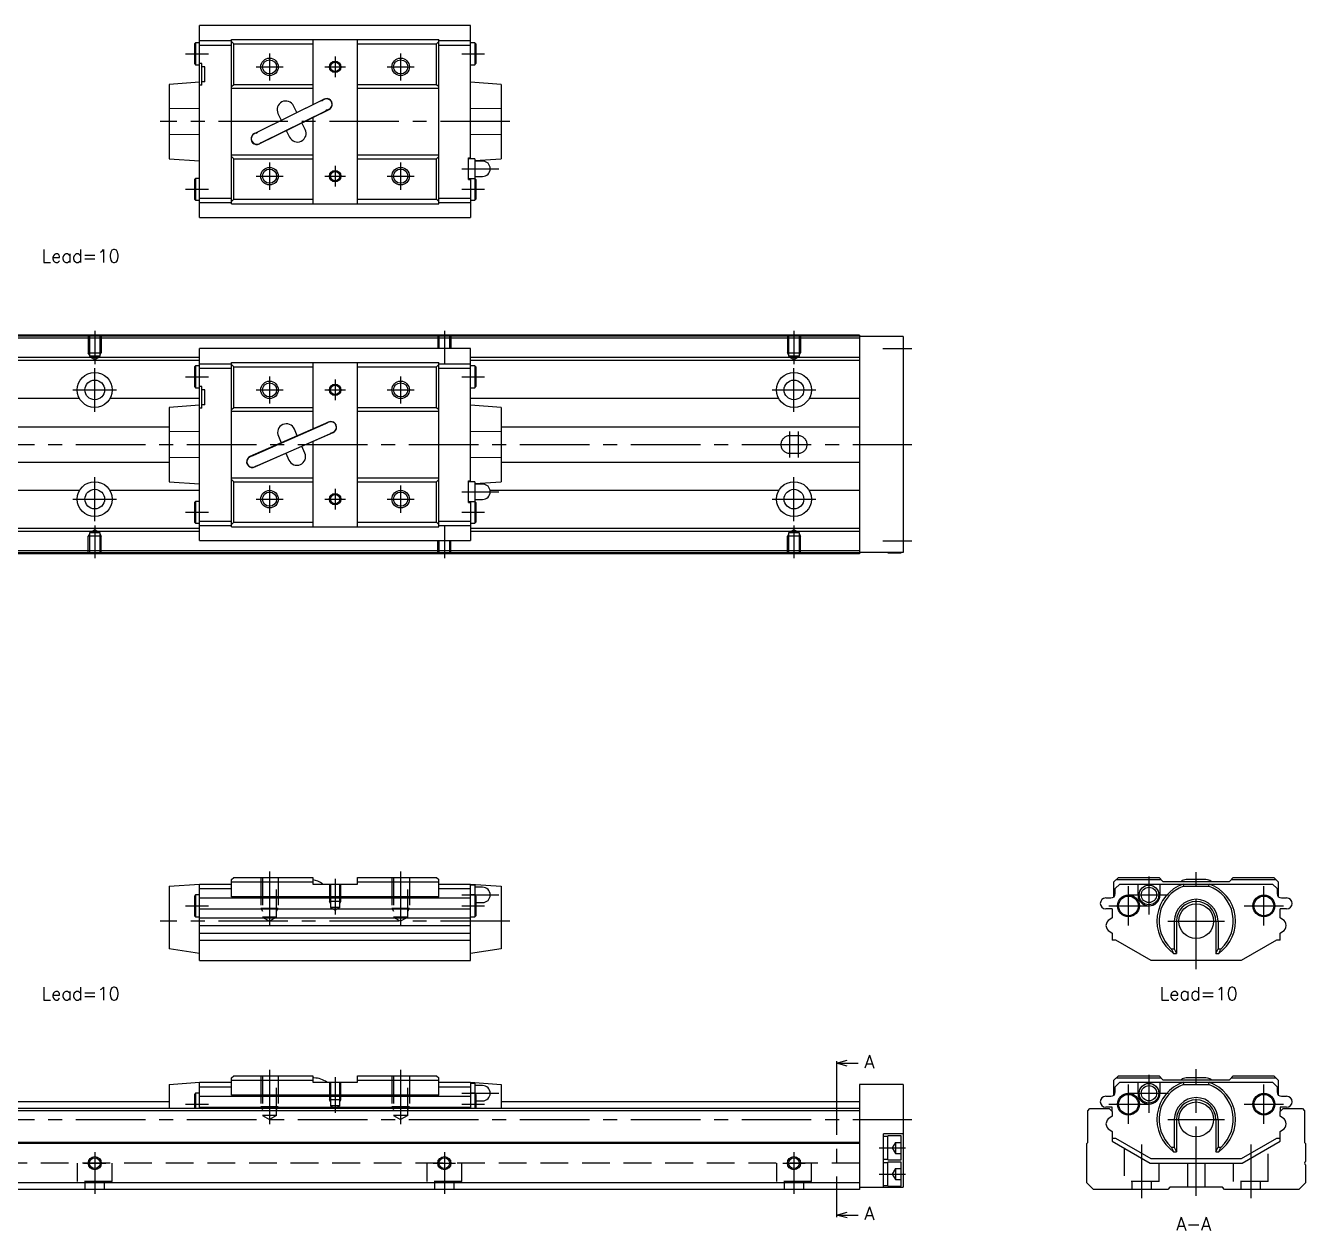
# Model space of a CAD drawing. Extents: x -1 to 571, y -8 to 276.
# Drawn here: x 278.3 to 571.1, y 0.6 to 276.3 of the extents above; entities that cross this region are included whole.
import ezdxf

# ---------------------------------------------------------------- set-up
doc = ezdxf.new("R2010")
doc.units = 0
doc.header["$LTSCALE"] = 0.5
doc.linetypes.add('CENTER', pattern=[50.8, 31.75, -6.35, 6.35, -6.35])
doc.linetypes.add('DASHED', pattern=[19.05, 12.7, -6.35])
for name, color, linetype in [('MSM_CENTER', 1, 'CENTER'), ('MSM_CONTINUOUS', 7, 'CONTINUOUS'), ('MSM_DASHED', 4, 'DASHED'), ('MSM_NARROW', 5, 'CONTINUOUS'), ('MSM_PART_NUMBER', 7, 'CONTINUOUS')]:
    doc.layers.add(name, color=color, linetype=linetype)
doc.styles.get("Standard").update_dxf_attribs({"font": 'txt.shx', "height": 1, "bigfont": 'bigfont.shx'})

msp = doc.modelspace()

# ---------------------------------------------------------------- linework, layer by layer
at = {"layer": 'MSM_CENTER'}
for p, q in [((314.91, 269.82), (320.11, 269.82)), ((334.11, 269.92), (334.11, 263.72)), ((364.11, 269.92), (364.11, 263.72)), ((378.11, 269.82), (383.31, 269.82)), ((331.01, 266.82), (337.21, 266.82)), ((346.74, 266.82), (351.47, 266.82)), ((349.11, 269.18), (349.11, 264.45)), ((361.01, 266.82), (367.21, 266.82)), ((389.11, 254.32), (309.11, 254.32)), ((334.11, 244.92), (334.11, 238.72)), ((349.11, 244.18), (349.11, 239.45)), ((364.11, 244.92), (364.11, 238.72)), ((378.11, 243.52), (386.61, 243.52)), ((331.01, 241.82), (337.21, 241.82)), ((346.74, 241.82), (351.47, 241.82)), ((361.01, 241.82), (367.21, 241.82)), ((314.91, 238.82), (320.11, 238.82)), ((378.11, 238.82), (383.31, 238.82)), ((294.11, 206.42), (294.11, 198.79)), ((374.11, 206.42), (374.11, 198.79)), ((454.11, 206.42), (454.11, 198.79)), ((474.41, 202.42), (481.11, 202.42)), ((294.11, 187.92), (294.11, 197.92)), ((454.11, 187.92), (454.11, 197.92)), ((314.91, 195.92), (320.11, 195.92)), ((334.11, 196.02), (334.11, 189.82)), ((349.11, 195.28), (349.11, 190.55)), ((364.11, 196.02), (364.11, 189.82)), ((378.11, 195.92), (383.31, 195.92)), ((289.11, 192.92), (299.11, 192.92)), ((331.01, 192.92), (337.21, 192.92)), ((346.74, 192.92), (351.47, 192.92)), ((361.01, 192.92), (367.21, 192.92)), ((449.11, 192.92), (459.11, 192.92)), ((453.11, 183.42), (453.11, 177.42)), ((455.11, 183.42), (455.11, 177.42)), ((86.61, 180.42), (481.11, 180.42)), ((294.11, 162.92), (294.11, 172.92)), ((454.11, 162.92), (454.11, 172.92)), ((334.11, 171.02), (334.11, 164.82)), ((349.11, 170.28), (349.11, 165.55)), ((364.11, 171.02), (364.11, 164.82)), ((289.11, 167.92), (299.11, 167.92)), ((331.01, 167.92), (337.21, 167.92)), ((346.74, 167.92), (351.47, 167.92)), ((361.01, 167.92), (367.21, 167.92)), ((378.11, 169.62), (386.61, 169.62)), ((449.11, 167.92), (459.11, 167.92)), ((314.91, 164.92), (320.11, 164.92)), ((378.11, 164.92), (383.31, 164.92)), ((294.11, 161.93), (294.11, 154.42)), ((374.11, 161.93), (374.11, 154.42)), ((454.11, 161.93), (454.11, 154.42)), ((474.41, 158.42), (481.11, 158.42)), ((334.11, 82.72), (334.11, 70.34)), ((364.11, 82.72), (364.11, 70.34)), ((546.15, 60.37), (546.15, 82.67)), ((349.11, 81.07), (349.11, 72.91)), ((530.65, 70.37), (530.65, 79.37)), ((535.35, 81.62), (535.35, 72.87)), ((561.65, 70.37), (561.65, 79.37)), ((378.11, 77.37), (386.61, 77.37)), ((530.85, 77.37), (539.85, 77.37)), ((314.91, 74.87), (320.11, 74.87)), ((378.11, 74.87), (383.31, 74.87)), ((526.15, 74.87), (535.15, 74.87)), ((557.15, 74.87), (566.15, 74.87)), ((389.11, 71.37), (309.11, 71.37)), ((539.65, 71.37), (552.65, 71.37)), ((463.81, 38.36), (463.81, 4.63)), ((334.11, 37.35), (334.11, 24.96)), ((349.11, 35.7), (349.11, 27.54)), ((364.11, 37.35), (364.11, 24.96)), ((535.35, 36.25), (535.35, 27.5)), ((546.15, 8.5), (546.15, 37.5)), ((530.65, 25), (530.65, 34)), ((561.65, 25), (561.65, 34)), ((314.91, 29.5), (320.11, 29.5)), ((378.11, 32), (386.61, 32)), ((378.11, 29.5), (383.31, 29.5)), ((526.15, 29.5), (535.15, 29.5)), ((530.85, 32), (539.85, 32)), ((557.15, 29.5), (566.15, 29.5)), ((86.61, 26), (481.11, 26)), ((539.65, 26), (552.65, 26)), ((294.11, 18.5), (294.11, 9)), ((374.11, 18.5), (374.11, 9)), ((454.11, 18.5), (454.11, 9)), ((473.61, 19.5), (479.61, 19.5)), ((533.65, 20.29), (533.65, 8)), ((558.65, 20.29), (558.65, 8)), ((291.57, 16), (296.64, 16)), ((371.57, 16), (376.64, 16)), ((451.53, 16), (456.68, 16)), ((473.61, 13.5), (479.61, 13.5))]:
    msp.add_line(p, q, dxfattribs=at)
at = {"layer": 'MSM_CONTINUOUS'}
for p, q in [((380.11, 276.27), (318.11, 276.27)), ((318.11, 232.37), (318.11, 276.27)), ((380.11, 245.77), (380.11, 276.27)), ((318.11, 272.82), (325.41, 272.82)), ((325.41, 235.52), (325.41, 273.12)), ((325.41, 273.12), (372.81, 273.12)), ((325.91, 272.12), (325.41, 272.62)), ((344.01, 273.12), (344.01, 258.16)), ((354.21, 235.52), (354.21, 273.12)), ((372.81, 272.62), (372.31, 272.12)), ((372.81, 235.52), (372.81, 273.12)), ((372.81, 272.82), (380.11, 272.82)), ((317.16, 272.32), (316.91, 272.07)), ((316.91, 272.07), (316.91, 267.57)), ((318.11, 272.32), (317.16, 272.32)), ((317.16, 272.32), (317.16, 267.32)), ((318.11, 271.82), (325.41, 271.82)), ((325.91, 262.82), (325.91, 272.12)), ((325.91, 272.12), (344.01, 272.12)), ((354.21, 272.12), (372.31, 272.12)), ((372.31, 262.82), (372.31, 272.12)), ((372.81, 271.82), (380.11, 271.82)), ((381.06, 272.32), (380.11, 272.32)), ((381.06, 272.32), (381.06, 267.32)), ((381.31, 272.07), (381.06, 272.32)), ((381.31, 272.07), (381.31, 267.57)), ((316.91, 267.57), (317.16, 267.32)), ((317.16, 267.32), (318.11, 267.32)), ((318.61, 267.62), (318.11, 267.62)), ((318.61, 262.62), (318.61, 267.62)), ((319.31, 266.82), (318.61, 266.82)), ((319.31, 263.42), (319.31, 266.82)), ((380.11, 267.32), (381.06, 267.32)), ((381.06, 267.32), (381.31, 267.57)), ((318.11, 263.32), (311.11, 262.82)), ((311.11, 262.82), (311.11, 245.82)), ((318.61, 262.62), (318.11, 262.62)), ((319.31, 263.42), (318.61, 263.42)), ((325.41, 262.32), (325.91, 262.82)), ((325.41, 261.92), (344.01, 261.92)), ((325.91, 262.82), (344.01, 262.82)), ((354.21, 262.82), (372.31, 262.82)), ((354.21, 261.92), (372.81, 261.92)), ((372.31, 262.82), (372.81, 262.32)), ((387.11, 262.82), (380.11, 263.32)), ((387.11, 262.82), (387.11, 245.82)), ((346.58, 259.43), (330.58, 251.53)), ((345.87, 259.02), (331.34, 251.85)), ((340.37, 256.37), (339.62, 257.89)), ((345.87, 259.02), (346.2, 259.15)), ((346.6, 259.39), (346.29, 259.23)), ((318.11, 257.27), (311.11, 257.19)), ((331.73, 249.2), (347.73, 257.1)), ((332.44, 249.61), (346.98, 256.78)), ((336.03, 256.12), (336.79, 254.6)), ((344.01, 255.26), (344.01, 235.52)), ((347.28, 256.97), (346.98, 256.78)), ((347.39, 256.99), (347.71, 257.15)), ((387.11, 257.19), (380.11, 257.27)), ((337.94, 252.27), (338.69, 250.74)), ((342.28, 252.51), (341.52, 254.04)), ((311.11, 251.44), (318.11, 251.36)), ((330.92, 251.65), (330.6, 251.49)), ((331.03, 251.66), (331.34, 251.85)), ((331.71, 249.25), (332.02, 249.4)), ((332.11, 249.48), (332.44, 249.61)), ((380.11, 251.36), (387.11, 251.44)), ((325.41, 246.72), (344.01, 246.72)), ((325.91, 245.82), (325.41, 246.32)), ((354.21, 246.72), (372.81, 246.72)), ((372.81, 246.32), (372.31, 245.82)), ((379.61, 246.02), (380.11, 246.02)), ((379.61, 241.02), (379.61, 246.02)), ((311.11, 245.82), (318.11, 245.32)), ((325.91, 245.82), (344.01, 245.82)), ((325.91, 236.52), (325.91, 245.82)), ((354.21, 245.82), (372.31, 245.82)), ((372.31, 236.52), (372.31, 245.82)), ((381.11, 245.77), (379.61, 245.77)), ((381.11, 245.39), (387.11, 245.82)), ((381.11, 245.77), (381.11, 241.27)), ((382.86, 245.27), (381.11, 245.27)), ((317.16, 241.32), (316.91, 241.07)), ((316.91, 241.07), (316.91, 236.57)), ((317.16, 241.32), (317.16, 236.32)), ((318.11, 241.32), (317.16, 241.32)), ((379.61, 241.27), (381.11, 241.27)), ((379.61, 241.02), (380.11, 241.02)), ((380.11, 241.27), (380.11, 232.37)), ((381.06, 241.27), (381.06, 236.32)), ((381.11, 241.77), (382.86, 241.77)), ((381.31, 241.07), (381.11, 241.27)), ((381.31, 241.07), (381.31, 236.57)), ((316.91, 236.57), (317.16, 236.32)), ((317.16, 236.32), (318.11, 236.32)), ((318.11, 236.82), (325.41, 236.82)), ((318.11, 235.82), (325.41, 235.82)), ((325.41, 236.02), (325.91, 236.52)), ((325.41, 235.52), (372.81, 235.52)), ((325.91, 236.52), (344.01, 236.52)), ((354.21, 236.52), (372.31, 236.52)), ((372.31, 236.52), (372.81, 236.02)), ((372.81, 236.82), (380.11, 236.82)), ((372.81, 235.82), (380.11, 235.82)), ((380.11, 236.32), (381.06, 236.32)), ((381.06, 236.32), (381.31, 236.57)), ((318.11, 232.37), (380.11, 232.37)), ((469.11, 205.42), (119.11, 205.42)), ((469.11, 205.22), (119.11, 205.22)), ((469.11, 205.42), (469.11, 155.42)), ((479.11, 205.12), (469.11, 205.12)), ((475.61, 205.12), (475.61, 205.17)), ((478.61, 205.17), (475.61, 205.17)), ((478.61, 205.12), (478.61, 205.17)), ((479.11, 205.12), (479.11, 155.72)), ((469.11, 204.72), (119.11, 204.72)), ((380.11, 202.37), (318.11, 202.37)), ((318.11, 158.47), (318.11, 202.37)), ((380.11, 171.87), (380.11, 202.37)), ((318.11, 200.32), (265.11, 200.32)), ((318.11, 199.62), (265.11, 199.62)), ((325.41, 161.62), (325.41, 199.22)), ((325.41, 199.22), (372.81, 199.22)), ((344.01, 199.22), (344.01, 183.97)), ((354.21, 161.62), (354.21, 199.22)), ((372.81, 161.62), (372.81, 199.22)), ((469.11, 200.32), (380.11, 200.32)), ((469.11, 199.62), (380.11, 199.62)), ((317.16, 198.42), (316.91, 198.17)), ((316.91, 198.17), (316.91, 193.67)), ((318.11, 198.42), (317.16, 198.42)), ((317.16, 198.42), (317.16, 193.42)), ((318.11, 198.92), (325.41, 198.92)), ((318.11, 197.92), (325.41, 197.92)), ((325.91, 198.22), (325.41, 198.72)), ((325.91, 188.92), (325.91, 198.22)), ((325.91, 198.22), (344.01, 198.22)), ((354.21, 198.22), (372.31, 198.22)), ((372.81, 198.72), (372.31, 198.22)), ((372.31, 188.92), (372.31, 198.22)), ((372.81, 198.92), (380.11, 198.92)), ((372.81, 197.92), (380.11, 197.92)), ((381.06, 198.42), (380.11, 198.42)), ((381.06, 198.42), (381.06, 193.42)), ((381.31, 198.17), (381.06, 198.42)), ((381.31, 198.17), (381.31, 193.67)), ((316.91, 193.67), (317.16, 193.42)), ((317.16, 193.42), (318.11, 193.42)), ((318.61, 193.72), (318.11, 193.72)), ((318.61, 188.72), (318.61, 193.72)), ((380.11, 193.42), (381.06, 193.42)), ((381.06, 193.42), (381.31, 193.67)), ((290.62, 190.96), (265.11, 190.96)), ((318.11, 190.96), (297.59, 190.96)), ((319.31, 192.92), (318.61, 192.92)), ((319.31, 189.52), (319.31, 192.92)), ((450.62, 190.96), (380.11, 190.96)), ((469.11, 190.96), (457.59, 190.96)), ((318.11, 189.42), (311.11, 188.92)), ((311.11, 188.92), (311.11, 171.92)), ((318.61, 188.72), (318.11, 188.72)), ((319.31, 189.52), (318.61, 189.52)), ((325.41, 188.42), (325.91, 188.92)), ((325.41, 188.02), (344.01, 188.02)), ((325.91, 188.92), (344.01, 188.92)), ((354.21, 188.92), (372.31, 188.92)), ((354.21, 188.02), (372.81, 188.02)), ((372.31, 188.92), (372.81, 188.42)), ((387.11, 188.92), (380.11, 189.42)), ((387.11, 188.92), (387.11, 171.92)), ((347.63, 185.56), (329.63, 177.66)), ((346.9, 185.18), (330.4, 177.94)), ((347.65, 185.51), (347.33, 185.37)), ((311.11, 184.42), (272.11, 184.42)), ((318.11, 183.37), (311.11, 183.29)), ((330.68, 175.28), (348.68, 183.18)), ((331.41, 175.65), (347.91, 182.89)), ((336.12, 182.36), (336.8, 180.8)), ((340.46, 182.41), (339.78, 183.97)), ((348.33, 183.08), (348.66, 183.22)), ((387.11, 183.29), (380.11, 183.37)), ((469.11, 184.42), (387.11, 184.42)), ((342.19, 178.47), (341.51, 180.03)), ((344.01, 181.13), (344.01, 161.62)), ((272.11, 176.42), (311.11, 176.42)), ((311.11, 177.54), (318.11, 177.46)), ((329.98, 177.75), (329.65, 177.61)), ((337.85, 178.42), (338.53, 176.87)), ((380.11, 177.46), (387.11, 177.54)), ((387.11, 176.42), (469.11, 176.42)), ((325.41, 172.82), (344.01, 172.82)), ((330.66, 175.32), (330.98, 175.46)), ((354.21, 172.82), (372.81, 172.82)), ((290.62, 169.88), (269.59, 169.88)), ((318.11, 169.88), (297.59, 169.88)), ((311.11, 171.92), (318.11, 171.42)), ((325.91, 171.92), (325.41, 172.42)), ((325.91, 171.92), (344.01, 171.92)), ((325.91, 162.62), (325.91, 171.92)), ((354.21, 171.92), (372.31, 171.92)), ((372.81, 172.42), (372.31, 171.92)), ((372.31, 162.62), (372.31, 171.92)), ((379.61, 172.12), (380.11, 172.12)), ((379.61, 167.12), (379.61, 172.12)), ((381.11, 171.87), (379.61, 171.87)), ((381.11, 171.49), (387.11, 171.92)), ((381.11, 171.87), (381.11, 167.37)), ((382.86, 171.37), (381.11, 171.37)), ((450.62, 169.88), (384.59, 169.88)), ((469.11, 169.88), (457.59, 169.88)), ((317.16, 167.42), (316.91, 167.17)), ((316.91, 167.17), (316.91, 162.67)), ((317.16, 167.42), (317.16, 162.42)), ((318.11, 167.42), (317.16, 167.42)), ((379.61, 167.37), (381.11, 167.37)), ((379.61, 167.12), (380.11, 167.12)), ((380.11, 167.37), (380.11, 158.47)), ((381.06, 167.37), (381.06, 162.42)), ((381.11, 167.87), (382.86, 167.87)), ((381.31, 167.17), (381.11, 167.37)), ((381.31, 167.17), (381.31, 162.67)), ((318.11, 161.22), (265.11, 161.22)), ((316.91, 162.67), (317.16, 162.42)), ((317.16, 162.42), (318.11, 162.42)), ((318.11, 162.92), (325.41, 162.92)), ((318.11, 161.92), (325.41, 161.92)), ((325.41, 162.12), (325.91, 162.62)), ((325.41, 161.62), (372.81, 161.62)), ((325.91, 162.62), (344.01, 162.62)), ((354.21, 162.62), (372.31, 162.62)), ((372.31, 162.62), (372.81, 162.12)), ((372.81, 162.92), (380.11, 162.92)), ((372.81, 161.92), (380.11, 161.92)), ((380.11, 162.42), (381.06, 162.42)), ((469.11, 161.22), (380.11, 161.22)), ((381.06, 162.42), (381.31, 162.67)), ((318.11, 160.52), (265.11, 160.52)), ((318.11, 158.47), (380.11, 158.47)), ((469.11, 160.52), (380.11, 160.52)), ((469.11, 156.12), (119.11, 156.12)), ((469.11, 155.62), (119.11, 155.62)), ((469.11, 155.42), (119.11, 155.42)), ((479.11, 155.72), (469.11, 155.72)), ((475.61, 155.67), (478.61, 155.67)), ((478.61, 155.67), (478.61, 155.72)), ((311.11, 79.37), (318.11, 79.87)), ((311.11, 79.37), (311.11, 65.05)), ((318.11, 79.87), (325.41, 79.87)), ((318.11, 62.37), (318.11, 79.87)), ((325.41, 80.87), (325.91, 81.37)), ((325.41, 76.96), (325.41, 80.87)), ((325.41, 80.37), (344.01, 80.37)), ((325.91, 81.37), (344.01, 81.37)), ((344.01, 81.37), (344.01, 79.87)), ((344.01, 79.87), (354.21, 79.87)), ((354.21, 79.87), (354.21, 81.37)), ((354.21, 81.37), (372.31, 81.37)), ((354.21, 80.37), (372.81, 80.37)), ((372.31, 81.37), (372.81, 80.87)), ((372.81, 76.96), (372.81, 80.87)), ((372.81, 79.87), (380.11, 79.87)), ((380.11, 79.87), (387.11, 79.37)), ((380.11, 62.37), (380.11, 79.87)), ((381.11, 79.62), (380.11, 79.62)), ((381.11, 79.62), (381.11, 77.32)), ((382.86, 79.12), (381.11, 79.12)), ((387.11, 79.37), (387.11, 65.05)), ((528.34, 81.37), (527.34, 80.37)), ((527.34, 76.96), (527.34, 80.37)), ((527.65, 78.87), (528.65, 79.87)), ((527.84, 80.87), (538.15, 80.87)), ((528.34, 81.37), (537.65, 81.37)), ((528.65, 79.87), (563.65, 79.87)), ((532.85, 77.37), (532.85, 79.87)), ((538.55, 80.47), (537.65, 81.37)), ((537.85, 79.87), (537.85, 77.37)), ((538.55, 80.47), (553.75, 80.47)), ((543.19, 79.87), (543.27, 79.37)), ((543.27, 79.37), (549.02, 79.37)), ((543.9, 80.87), (543.83, 80.87)), ((548.39, 80.87), (543.9, 80.87)), ((549.02, 79.37), (549.1, 79.87)), ((554.65, 81.37), (553.75, 80.47)), ((554.15, 80.87), (564.44, 80.87)), ((554.65, 81.37), (563.94, 81.37)), ((563.65, 79.87), (564.65, 78.87)), ((564.94, 80.37), (563.94, 81.37)), ((564.94, 80.37), (564.94, 76.96)), ((317.16, 77.37), (316.91, 77.12)), ((316.91, 77.12), (316.91, 72.62)), ((318.11, 77.37), (317.16, 77.37)), ((317.16, 77.37), (317.16, 72.37)), ((318.11, 78.87), (325.41, 78.87)), ((318.11, 76.67), (380.11, 76.67)), ((372.81, 76.96), (325.41, 76.96)), ((372.81, 78.87), (380.11, 78.87)), ((381.06, 77.37), (380.11, 77.37)), ((381.31, 77.12), (381.06, 77.37)), ((381.06, 77.37), (381.06, 72.37)), ((381.31, 77.12), (381.31, 72.62)), ((525.45, 76.67), (526.65, 76.67)), ((527.65, 77.67), (527.65, 78.87)), ((564.65, 78.87), (564.65, 77.67)), ((565.65, 76.67), (566.85, 76.67)), ((318.11, 74.17), (380.11, 74.17)), ((381.31, 75.62), (382.86, 75.62)), ((526.95, 74.17), (525.45, 74.17)), ((526.95, 74.17), (526.95, 72.1)), ((566.85, 74.17), (565.35, 74.17)), ((565.35, 72.1), (565.35, 74.17)), ((316.91, 72.62), (317.16, 72.37)), ((317.16, 72.37), (318.11, 72.37)), ((318.11, 72.1), (380.11, 72.1)), ((318.11, 70.37), (380.11, 70.37)), ((380.11, 72.37), (381.06, 72.37)), ((381.06, 72.37), (381.31, 72.62)), ((526.95, 72.1), (526.39, 71.77)), ((541.15, 71.37), (541.15, 65.05)), ((541.65, 71.37), (541.65, 63.99)), ((550.65, 71.37), (550.65, 63.99)), ((551.15, 71.37), (551.15, 65.05)), ((565.91, 71.77), (565.35, 72.1)), ((318.11, 68.65), (380.11, 68.65)), ((526.39, 68.97), (526.95, 68.65)), ((526.95, 68.65), (526.95, 67.04)), ((565.35, 68.65), (565.91, 68.97)), ((565.35, 67.04), (565.35, 68.65)), ((318.11, 63.99), (311.11, 65.05)), ((318.11, 67.04), (380.11, 67.04)), ((387.11, 65.05), (380.11, 63.99)), ((527.8, 67.04), (526.95, 67.04)), ((535.87, 62.37), (527.8, 67.04)), ((540.46, 65.05), (541.15, 65.05)), ((541.15, 65.05), (541.65, 63.99)), ((550.65, 63.99), (551.15, 65.05)), ((551.15, 65.05), (551.83, 65.05)), ((564.5, 67.04), (556.42, 62.37)), ((565.35, 67.04), (564.5, 67.04)), ((318.11, 62.37), (380.11, 62.37)), ((556.42, 62.37), (535.87, 62.37)), ((540.99, 63.99), (541.65, 63.99)), ((550.65, 63.99), (551.3, 63.99)), ((463.81, 38.86), (466.31, 39.53)), ((463.81, 39.36), (463.81, 38.36)), ((466.31, 38.19), (463.81, 38.86)), ((463.81, 38.86), (468.81, 38.86)), ((325.41, 35.5), (325.91, 36)), ((325.41, 31.59), (325.41, 35.5)), ((325.91, 36), (344.01, 36)), ((344.01, 36), (344.01, 34.5)), ((344.26, 35.5), (344.01, 35.5)), ((354.21, 34.5), (354.21, 36)), ((354.21, 36), (372.31, 36)), ((372.31, 36), (372.81, 35.5)), ((372.81, 31.59), (372.81, 35.5)), ((528.34, 36), (527.34, 35)), ((527.84, 35.5), (538.15, 35.5)), ((528.34, 36), (537.65, 36)), ((538.55, 35.1), (537.65, 36)), ((543.9, 35.5), (543.83, 35.5)), ((548.39, 35.5), (543.9, 35.5)), ((554.65, 36), (553.75, 35.1)), ((554.15, 35.5), (564.44, 35.5)), ((554.65, 36), (563.94, 36)), ((564.94, 35), (563.94, 36)), ((311.11, 34), (318.11, 34.5)), ((311.11, 34), (311.11, 28.5)), ((318.11, 28.5), (318.11, 34.5)), ((318.11, 34.5), (325.41, 34.5)), ((318.11, 33.5), (325.41, 33.5)), ((325.41, 35), (344.01, 35)), ((344.01, 34.5), (354.21, 34.5)), ((354.21, 35), (372.81, 35)), ((372.81, 34.5), (380.11, 34.5)), ((372.81, 33.5), (380.11, 33.5)), ((380.11, 34.5), (387.11, 34)), ((380.11, 34.5), (380.11, 28.5)), ((381.11, 34.25), (380.11, 34.25)), ((381.11, 34.25), (381.11, 31.95)), ((382.86, 33.75), (381.11, 33.75)), ((387.11, 34), (387.11, 28.5)), ((479.11, 34), (469.11, 34)), ((469.11, 34), (469.11, 10)), ((479.11, 34), (479.11, 10.5)), ((527.34, 31.59), (527.34, 35)), ((527.65, 33.5), (528.65, 34.5)), ((527.65, 32.3), (527.65, 33.5)), ((528.65, 34.5), (563.65, 34.5)), ((532.85, 32), (532.85, 34.5)), ((537.85, 34.5), (537.85, 32)), ((538.55, 35.1), (553.75, 35.1)), ((543.19, 34.5), (543.27, 34)), ((543.27, 34), (549.02, 34)), ((549.02, 34), (549.1, 34.5)), ((563.65, 34.5), (564.65, 33.5)), ((564.65, 33.5), (564.65, 32.3)), ((564.94, 35), (564.94, 31.59)), ((311.11, 30), (272.11, 30)), ((317.16, 32), (316.91, 31.75)), ((316.91, 31.75), (316.91, 28.5)), ((318.11, 32), (317.16, 32)), ((317.16, 32), (317.16, 28.5)), ((318.11, 31.3), (380.11, 31.3)), ((372.81, 31.59), (325.41, 31.59)), ((381.06, 32), (380.11, 32)), ((381.31, 31.75), (381.06, 32)), ((381.06, 32), (381.06, 28.5)), ((381.31, 31.75), (381.31, 28.5)), ((381.31, 30.25), (382.86, 30.25)), ((469.11, 30), (387.11, 30)), ((525.45, 31.3), (526.65, 31.3)), ((565.65, 31.3), (566.85, 31.3)), ((469.11, 28.5), (119.11, 28.5)), ((469.11, 28), (119.11, 28)), ((318.11, 28.8), (380.11, 28.8)), ((521.35, 28), (521.85, 28.5)), ((521.35, 20.7), (521.35, 28)), ((521.85, 28.5), (526.25, 28.5)), ((526.95, 28.8), (525.45, 28.8)), ((526.25, 28.5), (526.95, 27.8)), ((526.95, 26.72), (526.39, 26.4)), ((526.95, 27.8), (526.95, 28.8)), ((526.95, 27.8), (526.95, 26.72)), ((566.85, 28.8), (565.35, 28.8)), ((565.35, 28.8), (565.35, 27.8)), ((565.35, 27.8), (566.05, 28.5)), ((565.35, 26.72), (565.35, 27.8)), ((565.91, 26.4), (565.35, 26.72)), ((566.05, 28.5), (570.45, 28.5)), ((570.45, 28.5), (570.95, 28)), ((570.95, 28), (570.95, 20.7)), ((526.39, 23.6), (526.95, 23.28)), ((541.15, 26), (541.15, 19.68)), ((541.65, 26), (541.65, 18.62)), ((550.65, 26), (550.65, 18.62)), ((551.15, 26), (551.15, 19.68)), ((565.35, 23.28), (565.91, 23.6)), ((469.11, 20.7), (119.11, 20.7)), ((474.61, 10.5), (474.61, 22.75)), ((479.11, 22.75), (474.61, 22.75)), ((475.61, 22.1), (474.61, 22.1)), ((475.61, 16.75), (475.61, 22.25)), ((478.61, 22.25), (475.61, 22.25)), ((478.61, 16.75), (478.61, 22.25)), ((521.15, 20.5), (521.35, 20.7)), ((526.95, 23.28), (526.95, 21)), ((527.8, 21.66), (526.95, 21.66)), ((526.95, 21), (535.61, 16)), ((535.87, 17), (527.8, 21.66)), ((564.5, 21.66), (556.42, 17)), ((556.68, 16), (565.35, 21)), ((565.35, 21.66), (564.5, 21.66)), ((565.35, 21), (565.35, 23.28)), ((570.95, 20.7), (571.15, 20.5)), ((469.11, 20.5), (119.11, 20.5)), ((521.15, 11.5), (521.15, 20.5)), ((540.46, 19.68), (541.15, 19.68)), ((540.99, 18.62), (541.65, 18.62)), ((541.15, 19.68), (541.65, 18.62)), ((550.65, 18.62), (551.15, 19.68)), ((550.65, 18.62), (551.3, 18.62)), ((551.15, 19.68), (551.83, 19.68)), ((571.15, 20.5), (571.15, 16.4)), ((474.61, 16.9), (475.61, 16.9)), ((475.61, 16.1), (474.61, 16.1)), ((475.61, 16.75), (478.61, 16.75)), ((475.61, 10.75), (475.61, 16.25)), ((478.61, 16.25), (475.61, 16.25)), ((478.61, 10.75), (478.61, 16.25)), ((535.61, 16), (556.68, 16)), ((556.42, 17), (535.87, 17)), ((571.15, 15.6), (571.15, 11.5)), ((469.11, 11.5), (111.11, 11.5)), ((469.11, 10), (119.11, 10)), ((469.11, 10.5), (479.11, 10.5)), ((474.61, 10.9), (475.61, 10.9)), ((475.61, 10.75), (478.61, 10.75)), ((522.65, 10), (521.15, 11.5)), ((539.63, 10), (522.65, 10)), ((540.13, 10.5), (539.63, 10)), ((552.15, 10.5), (540.13, 10.5)), ((552.65, 10), (552.15, 10.5)), ((569.65, 10), (552.65, 10)), ((571.15, 11.5), (569.65, 10)), ((463.81, 4.13), (466.31, 4.8)), ((463.81, 4.63), (463.81, 3.63)), ((466.31, 3.46), (463.81, 4.13)), ((463.81, 4.13), (468.81, 4.13))]:
    msp.add_line(p, q, dxfattribs=at)
for centre, radius in [((334.11, 266.82), 1.62), ((349.11, 266.82), 1.06), ((364.11, 266.82), 1.62), ((334.11, 241.82), 1.62), ((364.11, 241.82), 1.62), ((349.11, 241.82), 1.06), ((294.11, 192.92), 4), ((454.11, 192.92), 4), ((294.11, 192.92), 2.25), ((334.11, 192.92), 1.62), ((349.11, 192.92), 1.06), ((364.11, 192.92), 1.62), ((454.11, 192.92), 2.25), ((294.11, 167.92), 4), ((294.11, 167.92), 2.25), ((454.11, 167.92), 4), ((454.11, 167.92), 2.25), ((334.11, 167.92), 1.62), ((349.11, 167.92), 1.06), ((364.11, 167.92), 1.62), ((535.35, 77.37), 2.25), ((535.35, 77.37), 1.75), ((530.65, 74.87), 2.5), ((530.65, 74.87), 2.25), ((561.65, 74.87), 2.5), ((561.65, 74.87), 2.25), ((546.15, 71.37), 4), ((535.35, 32), 2.25), ((535.35, 32), 1.75), ((530.65, 29.5), 2.5), ((530.65, 29.5), 2.25), ((546.15, 26), 4), ((561.65, 29.5), 2.5), ((561.65, 29.5), 2.25), ((294.11, 16), 1.23), ((374.11, 16), 1.23), ((454.11, 16), 1.23)]:
    msp.add_circle(centre, radius, dxfattribs=at)
for centre, radius, start, end in [((337.83, 257.01), 2, 26.2779, 206.2779), ((347.16, 258.27), 1.3, 275.5498, 137.006), ((347.16, 258.27), 1.25, 296.2779, 116.2779), ((340.48, 251.63), 2, 206.2779, 26.2779), ((331.16, 250.37), 1.3, 95.5498, 317.006), ((331.16, 250.37), 1.25, 116.2779, 296.2779), ((382.86, 243.52), 1.75, 270, 90), ((337.95, 183.16), 2, 23.6961, 203.6961), ((348.3, 181.52), 3.92, 105.6343, 110.9103), ((348.16, 184.37), 1.3, 272.968, 134.4242), ((348.16, 184.37), 1.25, 293.6961, 113.6961), ((347.2, 184.54), 1.8, 293.3543, 304.8918), ((330.16, 176.47), 1.3, 92.968, 314.4242), ((330.16, 176.47), 1.25, 113.6961, 293.6961), ((334.11, 170.91), 7.94, 117.8361, 120.4339), ((340.36, 177.67), 2, 203.6961, 23.6961), ((330.67, 177.31), 1.82, 282.5713, 293.9767), ((382.86, 169.62), 1.75, 270, 90), ((343.29, 76), 4.88, 52.5564, 81.5517), ((382.86, 77.37), 1.75, 270, 90), ((546.15, 71.37), 9, 109.1881, 235.0848), ((546.15, 71.37), 8.5, 109.7499, 228.0214), ((543.94, 78.76), 2.12, 91.0143, 125.7914), ((548.34, 78.74), 2.14, 54.3594, 88.7845), ((546.15, 71.37), 8.5, 311.9786, 70.2501), ((546.15, 71.37), 9, 304.9152, 70.8119), ((525.45, 75.42), 1.25, 90, 270), ((526.65, 77.67), 1, 270, 0), ((535.35, 77.37), 2.5, 180, 0), ((546.15, 71.37), 5, 0, 180), ((565.65, 77.67), 1, 180, 270), ((566.85, 75.42), 1.25, 270, 90), ((546.15, 71.37), 4.5, 0, 180), ((527.26, 70.26), 1.75, 120.0001, 176.2321), ((527.26, 70.49), 1.75, 183.7679, 239.9999), ((565.03, 70.26), 1.75, 3.7679, 59.9999), ((565.03, 70.49), 1.75, 300.0001, 356.2321), ((547.31, 67.84), 7.4, 202.1059, 211.3183), ((544.98, 67.84), 7.4, 328.6827, 337.893), ((344.23, 30.53), 4.97, 53.0275, 89.6143), ((543.94, 33.38), 2.12, 91.0143, 125.7914), ((548.34, 33.36), 2.14, 54.3594, 88.7845), ((382.86, 32), 1.75, 270, 90), ((526.65, 32.3), 1, 270, 0), ((546.15, 26), 9, 109.1881, 235.0848), ((546.15, 26), 8.5, 109.7499, 228.0214), ((546.15, 26), 8.5, 311.9786, 70.2501), ((546.15, 26), 9, 304.9152, 70.8119), ((565.65, 32.3), 1, 180, 270), ((525.45, 30.05), 1.25, 90, 270), ((535.35, 32), 2.5, 180, 0), ((546.15, 26), 5, 0, 180), ((546.15, 26), 4.5, 0, 180), ((566.85, 30.05), 1.25, 270, 90), ((527.26, 24.88), 1.75, 120.0001, 176.2321), ((565.03, 24.88), 1.75, 3.7679, 59.9999), ((527.26, 25.12), 1.75, 183.7679, 239.9999), ((565.03, 25.12), 1.75, 300.0001, 356.2321), ((547.31, 22.46), 7.4, 202.1059, 211.3183), ((544.98, 22.47), 7.4, 328.6827, 337.893), ((571.45, 16), 0.5, 126.8761, 233.1239)]:
    msp.add_arc(centre, radius, start, end, dxfattribs=at)
at = {"layer": 'MSM_DASHED'}
for p, q in [((292.61, 205.42), (292.61, 201.42)), ((292.88, 205.42), (292.88, 200.62)), ((295.34, 200.62), (295.34, 205.42)), ((295.61, 205.42), (295.61, 201.42)), ((372.61, 205.42), (372.61, 202.37)), ((372.88, 205.42), (372.88, 202.37)), ((375.34, 202.37), (375.34, 205.42)), ((375.61, 205.42), (375.61, 202.37)), ((452.61, 205.42), (452.61, 201.42)), ((452.88, 205.42), (452.88, 200.62)), ((455.34, 200.62), (455.34, 205.42)), ((455.61, 205.42), (455.61, 201.42)), ((292.61, 201.42), (295.61, 201.42)), ((292.88, 200.95), (292.61, 201.42)), ((292.88, 200.62), (294.11, 199.91)), ((295.34, 200.62), (292.88, 200.62)), ((294.11, 199.91), (295.34, 200.62)), ((295.34, 200.95), (295.61, 201.42)), ((452.61, 201.42), (455.61, 201.42)), ((452.88, 200.95), (452.61, 201.42)), ((452.88, 200.62), (454.11, 199.91)), ((455.34, 200.62), (452.88, 200.62)), ((454.11, 199.91), (455.34, 200.62)), ((455.34, 200.95), (455.61, 201.42)), ((455.11, 182.42), (453.11, 182.42)), ((453.11, 178.42), (455.11, 178.42)), ((292.88, 159.89), (292.61, 159.42)), ((292.61, 155.42), (292.61, 159.42)), ((295.61, 159.42), (292.61, 159.42)), ((294.11, 160.93), (292.88, 160.22)), ((292.88, 160.22), (292.88, 155.42)), ((295.34, 160.22), (292.88, 160.22)), ((295.34, 160.22), (294.11, 160.93)), ((295.34, 155.42), (295.34, 160.22)), ((295.34, 159.89), (295.61, 159.42)), ((295.61, 155.42), (295.61, 159.42)), ((372.61, 155.42), (372.61, 158.47)), ((372.88, 158.47), (372.88, 155.42)), ((375.34, 155.42), (375.34, 158.47)), ((375.61, 155.42), (375.61, 158.47)), ((452.88, 159.89), (452.61, 159.42)), ((452.61, 155.42), (452.61, 159.42)), ((455.61, 159.42), (452.61, 159.42)), ((454.11, 160.93), (452.88, 160.22)), ((452.88, 160.22), (452.88, 155.42)), ((455.34, 160.22), (452.88, 160.22)), ((455.34, 160.22), (454.11, 160.93)), ((455.34, 155.42), (455.34, 160.22)), ((455.34, 159.89), (455.61, 159.42)), ((455.61, 155.42), (455.61, 159.42)), ((332.11, 81.37), (332.11, 74.37)), ((332.48, 81.37), (332.48, 72.27)), ((335.73, 72.27), (335.73, 81.37)), ((336.11, 81.37), (336.11, 74.37)), ((347.81, 79.87), (347.81, 75.87)), ((348.05, 79.87), (348.05, 74.52)), ((350.16, 74.52), (350.16, 79.87)), ((350.41, 75.87), (350.41, 79.87)), ((362.11, 81.37), (362.11, 74.37)), ((362.48, 81.37), (362.48, 72.27)), ((365.73, 72.27), (365.73, 81.37)), ((366.11, 81.37), (366.11, 74.37)), ((332.11, 74.37), (336.11, 74.37)), ((332.11, 74.37), (332.48, 73.67)), ((335.73, 73.67), (336.11, 74.37)), ((350.41, 75.87), (347.81, 75.87)), ((348.05, 75.42), (347.81, 75.87)), ((350.16, 74.52), (348.05, 74.52)), ((348.05, 74.52), (349.11, 73.91)), ((350.16, 74.52), (349.11, 73.91)), ((350.16, 75.42), (350.41, 75.87)), ((362.11, 74.37), (366.11, 74.37)), ((362.11, 74.37), (362.48, 73.67)), ((365.73, 73.67), (366.11, 74.37)), ((335.73, 72.27), (332.48, 72.27)), ((332.48, 72.27), (334.11, 71.34)), ((335.73, 72.27), (334.11, 71.34)), ((365.73, 72.27), (362.48, 72.27)), ((362.48, 72.27), (364.11, 71.34)), ((365.73, 72.27), (364.11, 71.34)), ((332.11, 36), (332.11, 29)), ((332.48, 36), (332.48, 26.9)), ((335.73, 26.9), (335.73, 36)), ((336.11, 36), (336.11, 29)), ((362.11, 36), (362.11, 29)), ((362.48, 36), (362.48, 26.9)), ((365.73, 26.9), (365.73, 36)), ((366.11, 36), (366.11, 29)), ((347.81, 34.5), (347.81, 30.5)), ((348.05, 34.5), (348.05, 29.15)), ((350.16, 29.15), (350.16, 34.5)), ((350.41, 30.5), (350.41, 34.5)), ((350.41, 30.5), (347.81, 30.5)), ((348.05, 30.05), (347.81, 30.5)), ((350.16, 30.05), (350.41, 30.5)), ((332.11, 29), (336.11, 29)), ((332.11, 29), (332.48, 28.3)), ((335.73, 26.9), (332.48, 26.9)), ((332.48, 26.9), (334.11, 25.96)), ((335.73, 26.9), (334.11, 25.96)), ((335.73, 28.3), (336.11, 29)), ((350.16, 29.15), (348.05, 29.15)), ((348.05, 29.15), (349.11, 28.54)), ((350.16, 29.15), (349.11, 28.54)), ((362.11, 29), (366.11, 29)), ((362.11, 29), (362.48, 28.3)), ((365.73, 26.9), (362.48, 26.9)), ((362.48, 26.9), (364.11, 25.96)), ((365.73, 26.9), (364.11, 25.96)), ((365.73, 28.3), (366.11, 29)), ((477.31, 20.75), (476.58, 19.5)), ((477.31, 20.75), (478.61, 20.75)), ((477.31, 20.75), (477.31, 18.25)), ((476.58, 19.5), (477.31, 18.25)), ((477.31, 19.5), (478.61, 19.5)), ((477.31, 18.25), (478.61, 18.25)), ((529.65, 19.44), (529.65, 11.8)), ((562.65, 11.8), (562.65, 19.44)), ((469.11, 16), (119.11, 16)), ((290.11, 16), (290.11, 11.8)), ((298.11, 11.8), (298.11, 16)), ((370.11, 16), (370.11, 11.8)), ((378.11, 11.8), (378.11, 16)), ((450.11, 16), (450.11, 11.8)), ((458.11, 11.8), (458.11, 16)), ((477.31, 14.75), (476.58, 13.5)), ((477.31, 14.75), (478.61, 14.75)), ((477.31, 14.75), (477.31, 12.25)), ((537.65, 11.8), (537.65, 16)), ((544.15, 16), (544.15, 10.5)), ((548.15, 16), (548.15, 10.5)), ((554.65, 16), (554.65, 11.8)), ((298.11, 11.8), (290.11, 11.8)), ((291.86, 11.8), (291.86, 10)), ((296.36, 10), (296.36, 11.8)), ((378.11, 11.8), (370.11, 11.8)), ((371.86, 11.8), (371.86, 10)), ((376.36, 10), (376.36, 11.8)), ((458.11, 11.8), (450.11, 11.8)), ((451.86, 11.8), (451.86, 10)), ((456.36, 10), (456.36, 11.8)), ((476.58, 13.5), (477.31, 12.25)), ((477.31, 13.5), (478.61, 13.5)), ((477.31, 12.25), (478.61, 12.25)), ((537.65, 11.8), (529.65, 11.8)), ((531.4, 11.8), (531.4, 10)), ((535.9, 10), (535.9, 11.8)), ((562.65, 11.8), (554.65, 11.8)), ((556.4, 11.8), (556.4, 10)), ((560.9, 10), (560.9, 11.8))]:
    msp.add_line(p, q, dxfattribs=at)
for centre, start, end in [((453.11, 180.42), 90, 270), ((455.11, 180.42), 270, 90)]:
    msp.add_arc(centre, 2, start, end, dxfattribs=at)
at = {"layer": 'MSM_NARROW'}
for centre, radius in [((334.11, 266.82), 2), ((349.11, 266.82), 1.3), ((364.11, 266.82), 2), ((334.11, 241.82), 2), ((349.11, 241.82), 1.3), ((364.11, 241.82), 2), ((334.11, 192.92), 2), ((349.11, 192.92), 1.3), ((364.11, 192.92), 2), ((334.11, 167.92), 2), ((364.11, 167.92), 2), ((349.11, 167.92), 1.3), ((294.11, 16), 1.5), ((374.11, 16), 1.5), ((454.11, 16), 1.5)]:
    msp.add_circle(centre, radius, dxfattribs=at)

# ---------------------------------------------------------------- texts
at = {"layer": 'MSM_PART_NUMBER'}
for s, p in [('Lead=10', (281.95, 222.04)), ('Lead=10', (281.95, 53.29)), ('Lead=10', (537.81, 53.29)), ('A', (470.23, 37.73)), ('A', (470.23, 3)), ('A-A', (541.59, 0.62))]:
    msp.add_text(s, height=3, dxfattribs=at).set_placement(p)

doc.saveas('drawing.dxf')
